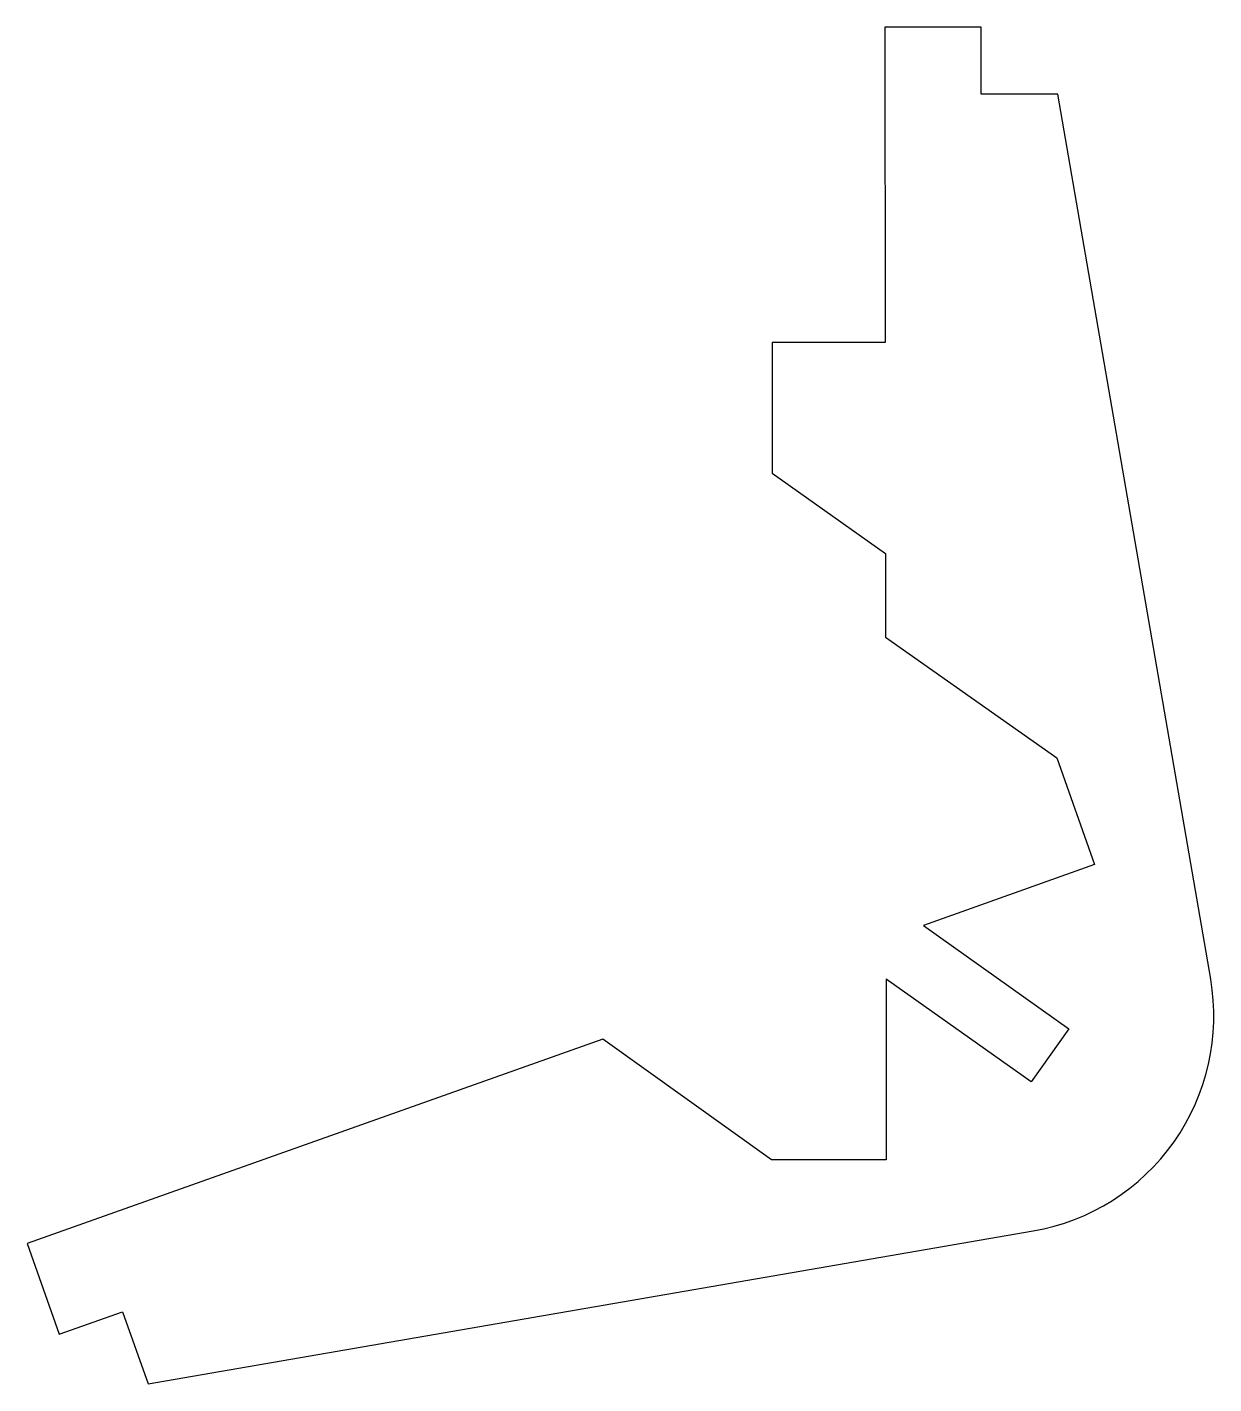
# Model space of a CAD drawing. Header units: millimetres. Extents: x -36.8 to 17.7, y -22.3 to 40.
import ezdxf

# ---------------------------------------------------------------- set-up
doc = ezdxf.new("R2010")
doc.units = ezdxf.units.MM
doc.layers.get('0').update_dxf_attribs({"linetype": 'CONTINUOUS'})

msp = doc.modelspace()

# ---------------------------------------------------------------- linework, layer by layer
msp.add_lwpolyline([(2.603, -3.689), (2.613, -11.981), (-2.655, -11.986), (-10.406, -6.45), (-36.827, -15.829), (-35.349, -19.99), (-32.445, -18.959), (-31.269, -22.271), (9.354, -15.25, 0.414214), (17.505, -3.692), (10.483, 36.931), (6.968, 36.926), (6.964, 40.009), (2.548, 40.003), (2.566, 25.534), (-2.63, 25.528), (-2.622, 19.528), (2.578, 15.843), (2.583, 12.002), (10.439, 6.462), (10.44, 6.462), (12.178, 1.566), (4.315, -1.225), (10.994, -5.967), (9.257, -8.413)], format="xyb", close=True)

doc.saveas('drawing.dxf')
